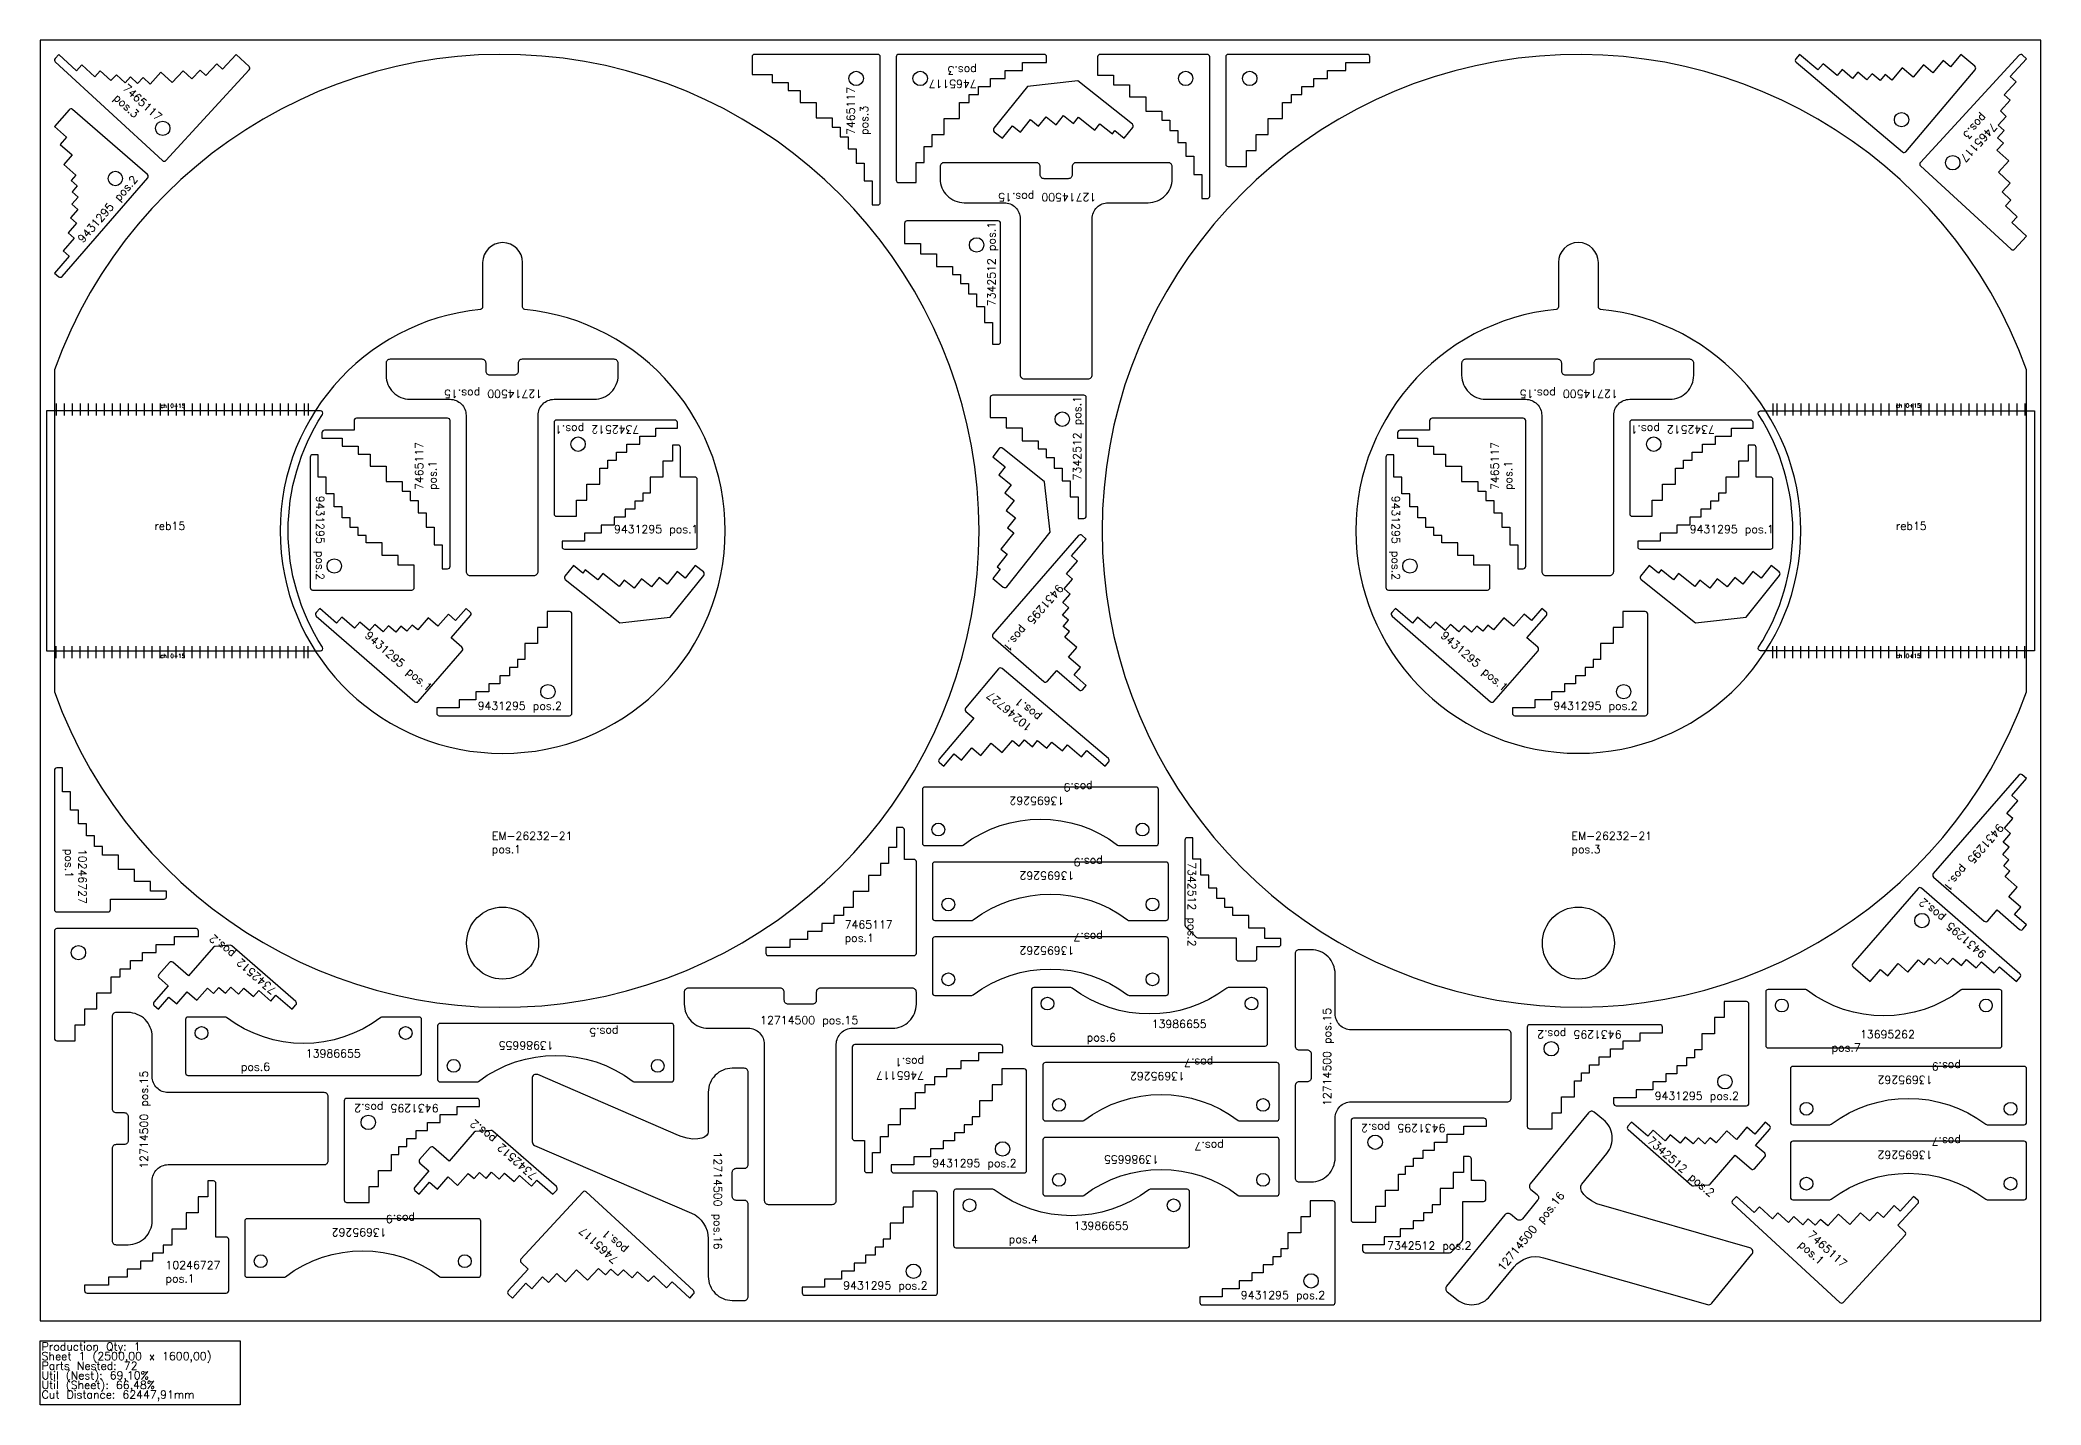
# Model space of a CAD drawing. Header units: millimetres. Extents: x 0 to 2500, y -105 to 1600.
import ezdxf

# ---------------------------------------------------------------- set-up
doc = ezdxf.new("R2010")
doc.units = ezdxf.units.MM
for name, color, linetype in [('10246727', 7, 'Continuous'), ('12502848', 7, 'Continuous'), ('12714500', 7, 'Continuous'), ('13695262', 7, 'Continuous'), ('13986655', 7, 'Continuous'), ('7465117', 7, 'Continuous'), ('Chanfro', 1, 'Continuous'), ('Des.7342512', 7, 'Continuous'), ('EM-26232 21', 7, 'Continuous'), ('Rebaixo', 6, 'Continuous'), ('sheet', 24, 'Continuous'), ('Stats', 7, 'Continuous'), ('Texto', 7, 'Continuous')]:
    doc.layers.add(name, color=color, linetype=linetype)
doc.styles.get("Standard").update_dxf_attribs({"font": 'txt.shx'})

msp = doc.modelspace()

# ---------------------------------------------------------------- linework, layer by layer
at = {"color": 1}
for points in [[(36.4, 1330.1), (18, 1308.9), (23.3, 1304.4, 0.414214), (27.5, 1304.7), (134.5, 1427.7, 0.414214), (134.2, 1431.9), (40.6, 1513.3, 0.414214), (36.4, 1513), (18, 1491.8), (33.1, 1478.7), (25.2, 1469.6), (40.3, 1456.5), (29.8, 1444.5), (44.9, 1431.3), (39, 1424.5), (46.5, 1418), (40, 1410.4), (47.5, 1403.9), (39.7, 1394.8), (47.2, 1388.2), (38, 1377.7), (45.6, 1371.1), (35.1, 1359), (42.6, 1352.5), (28.8, 1336.6)], [(347.6, 1054), (347.6, 1082), (340.6, 1082, 0.414214), (337.6, 1079), (337.6, 916, 0.414214), (340.6, 913), (464.6, 913, 0.414214), (467.6, 916), (467.6, 944), (447.6, 944), (447.6, 956), (427.6, 956), (427.6, 972), (407.6, 972), (407.6, 981), (397.6, 981), (397.6, 991), (387.6, 991), (387.6, 1003), (377.6, 1003), (377.6, 1017), (367.6, 1017), (367.6, 1033), (357.6, 1033), (357.6, 1054)], [(680.2, 974), (652.2, 974), (652.2, 967, 0.414214), (655.2, 964), (818.2, 964, 0.414214), (821.2, 967), (821.2, 1051, 0.414214), (818.2, 1054), (800.2, 1054), (800.2, 1091, 0.414214), (797.2, 1094), (790.2, 1094), (790.2, 1074), (778.2, 1074), (778.2, 1054), (762.2, 1054), (762.2, 1034), (753.2, 1034), (753.2, 1024), (743.2, 1024), (743.2, 1014), (731.2, 1014), (731.2, 1004), (717.2, 1004), (717.2, 994), (701.2, 994), (701.2, 984), (680.2, 984)], [(1691.6, 1054), (1691.6, 1082), (1684.6, 1082, 0.414214), (1681.6, 1079), (1681.6, 916, 0.414214), (1684.6, 913), (1808.6, 913, 0.414214), (1811.6, 916), (1811.6, 944), (1791.6, 944), (1791.6, 956), (1771.6, 956), (1771.6, 972), (1751.6, 972), (1751.6, 981), (1741.6, 981), (1741.6, 991), (1731.6, 991), (1731.6, 1003), (1721.6, 1003), (1721.6, 1017), (1711.6, 1017), (1711.6, 1033), (1701.6, 1033), (1701.6, 1054)], [(2024.1, 974), (1996.1, 974), (1996.1, 967, 0.414214), (1999.1, 964), (2162.1, 964, 0.414214), (2165.1, 967), (2165.1, 1051, 0.414214), (2162.1, 1054), (2144.1, 1054), (2144.1, 1091, 0.414214), (2141.1, 1094), (2134.1, 1094), (2134.1, 1074), (2122.1, 1074), (2122.1, 1054), (2106.1, 1054), (2106.1, 1034), (2097.1, 1034), (2097.1, 1024), (2087.1, 1024), (2087.1, 1014), (2075.1, 1014), (2075.1, 1004), (2061.1, 1004), (2061.1, 994), (2045.1, 994), (2045.1, 984), (2024.1, 984)], [(1288.7, 955.5), (1307.1, 976.7), (1301.8, 981.3, 0.414214), (1297.6, 981), (1190.6, 858, 0.414214), (1190.9, 853.7), (1254.3, 798.6, 0.414214), (1258.5, 798.9), (1270.3, 812.5), (1298.2, 788.2, 0.414214), (1302.5, 788.5), (1307.1, 793.8), (1292, 806.9), (1299.9, 816), (1284.8, 829.1), (1295.3, 841.2), (1280.2, 854.3), (1286.1, 861.1), (1278.5, 867.6), (1285.1, 875.2), (1277.5, 881.7), (1285.4, 890.8), (1277.9, 897.4), (1287.1, 907.9), (1279.5, 914.5), (1290, 926.6), (1282.5, 933.1), (1296.2, 949)], [(370.6, 871.6), (349.5, 890), (344.9, 884.7, 0.414214), (345.2, 880.5), (468.2, 773.5, 0.414214), (472.4, 773.8), (527.5, 837.2, 0.414214), (527.2, 841.4), (513.7, 853.3), (537.9, 881.2, 0.414214), (537.6, 885.4), (532.4, 890), (519.2, 874.9), (510.2, 882.8), (497.1, 867.7), (485, 878.2), (471.9, 863.1), (465.1, 869), (458.5, 861.5), (451, 868), (444.4, 860.5), (435.3, 868.3), (428.8, 860.8), (418.2, 870), (411.6, 862.4), (399.6, 872.9), (393, 865.4), (377.2, 879.2)], [(523.6, 766), (495.6, 766), (495.6, 759, 0.414214), (498.6, 756), (661.6, 756, 0.414214), (664.6, 759), (664.6, 883, 0.414214), (661.6, 886), (633.6, 886), (633.6, 866), (621.6, 866), (621.6, 846), (605.6, 846), (605.6, 826), (596.6, 826), (596.6, 816), (586.6, 816), (586.6, 806), (574.6, 806), (574.6, 796), (560.6, 796), (560.6, 786), (544.6, 786), (544.6, 776), (523.6, 776)], [(1714.6, 871.6), (1693.5, 890), (1688.9, 884.7, 0.414214), (1689.2, 880.5), (1812.2, 773.5, 0.414214), (1816.4, 773.8), (1871.6, 837.2, 0.414214), (1871.3, 841.4), (1857.7, 853.3), (1882, 881.2, 0.414214), (1881.7, 885.4), (1876.4, 890), (1863.3, 874.9), (1854.2, 882.8), (1841.1, 867.7), (1829, 878.2), (1815.9, 863.1), (1809.1, 869), (1802.5, 861.5), (1795, 868), (1788.4, 860.5), (1779.4, 868.3), (1772.8, 860.8), (1762.2, 870), (1755.7, 862.4), (1743.6, 872.9), (1737, 865.4), (1721.2, 879.2)], [(1867.6, 766), (1839.6, 766), (1839.6, 759, 0.414214), (1842.6, 756), (2005.6, 756, 0.414214), (2008.6, 759), (2008.6, 883, 0.414214), (2005.6, 886), (1977.6, 886), (1977.6, 866), (1965.6, 866), (1965.6, 846), (1949.6, 846), (1949.6, 826), (1940.6, 826), (1940.6, 816), (1930.6, 816), (1930.6, 806), (1918.6, 806), (1918.6, 796), (1904.6, 796), (1904.6, 786), (1888.6, 786), (1888.6, 776), (1867.6, 776)], [(2463.6, 656.3), (2482, 677.5), (2476.7, 682.1, 0.414214), (2472.5, 681.8), (2365.5, 558.8, 0.414214), (2365.8, 554.5), (2429.2, 499.4, 0.414214), (2433.4, 499.7), (2445.3, 513.3), (2473.2, 489, 0.414214), (2477.4, 489.3), (2482, 494.6), (2466.9, 507.7), (2474.8, 516.8), (2459.7, 529.9), (2470.2, 542), (2455.1, 555.1), (2461, 561.9), (2453.5, 568.4), (2460, 576), (2452.5, 582.5), (2460.3, 591.6), (2452.8, 598.2), (2462, 608.7), (2454.4, 615.3), (2464.9, 627.4), (2457.4, 633.9), (2471.2, 649.8)], [(2448.2, 442.4), (2469.3, 424), (2473.9, 429.3, 0.414214), (2473.6, 433.5), (2350.6, 540.5, 0.414214), (2346.4, 540.2), (2265, 446.6, 0.414214), (2265.3, 442.4), (2286.4, 424), (2299.6, 439.1), (2308.6, 431.2), (2321.7, 446.3), (2333.8, 435.8), (2346.9, 450.9), (2353.7, 445), (2360.3, 452.5), (2367.8, 446), (2374.4, 453.5), (2383.4, 445.6), (2390, 453.2), (2400.6, 444), (2407.1, 451.5), (2419.2, 441), (2425.8, 448.6), (2441.6, 434.8)], [(1994.1, 278.8), (1966.1, 278.8), (1966.1, 271.8, 0.414214), (1969.1, 268.8), (2132.1, 268.8, 0.414214), (2135.1, 271.8), (2135.1, 395.8, 0.414214), (2132.1, 398.8), (2104.1, 398.8), (2104.1, 378.8), (2092.1, 378.8), (2092.1, 358.8), (2076.1, 358.8), (2076.1, 338.8), (2067.1, 338.8), (2067.1, 328.8), (2057.1, 328.8), (2057.1, 318.8), (2045.1, 318.8), (2045.1, 308.8), (2031.1, 308.8), (2031.1, 298.8), (2015.1, 298.8), (2015.1, 288.8), (1994.1, 288.8)], [(1999.1, 360), (2027.1, 360), (2027.1, 367, 0.414214), (2024.1, 370), (1861.1, 370, 0.414214), (1858.1, 367), (1858.1, 243, 0.414214), (1861.1, 240), (1889.1, 240), (1889.1, 260), (1901.1, 260), (1901.1, 280), (1917.1, 280), (1917.1, 300), (1926.1, 300), (1926.1, 310), (1936.1, 310), (1936.1, 320), (1948.1, 320), (1948.1, 330), (1962.1, 330), (1962.1, 340), (1978.1, 340), (1978.1, 350), (1999.1, 350)], [(1091.6, 194.8), (1063.6, 194.8), (1063.6, 187.8, 0.414214), (1066.6, 184.8), (1229.6, 184.8, 0.414214), (1232.6, 187.8), (1232.6, 311.8, 0.414214), (1229.6, 314.8), (1201.6, 314.8), (1201.6, 294.8), (1189.6, 294.8), (1189.6, 274.8), (1173.6, 274.8), (1173.6, 254.8), (1164.6, 254.8), (1164.6, 244.8), (1154.6, 244.8), (1154.6, 234.8), (1142.6, 234.8), (1142.6, 224.8), (1128.6, 224.8), (1128.6, 214.8), (1112.6, 214.8), (1112.6, 204.8), (1091.6, 204.8)], [(521.1, 268), (549.1, 268), (549.1, 275, 0.414214), (546.1, 278), (383.1, 278, 0.414214), (380.1, 275), (380.1, 151, 0.414214), (383.1, 148), (411.1, 148), (411.1, 168), (423.1, 168), (423.1, 188), (439.1, 188), (439.1, 208), (448.1, 208), (448.1, 218), (458.1, 218), (458.1, 228), (470.1, 228), (470.1, 238), (484.1, 238), (484.1, 248), (500.1, 248), (500.1, 258), (521.1, 258)], [(1779.1, 243.2), (1807.1, 243.2), (1807.1, 250.2, 0.414214), (1804.1, 253.2), (1641.1, 253.2, 0.414214), (1638.1, 250.2), (1638.1, 126.2, 0.414214), (1641.1, 123.2), (1669.1, 123.2), (1669.1, 143.2), (1681.1, 143.2), (1681.1, 163.2), (1697.1, 163.2), (1697.1, 183.2), (1706.1, 183.2), (1706.1, 193.2), (1716.1, 193.2), (1716.1, 203.2), (1728.1, 203.2), (1728.1, 213.2), (1742.1, 213.2), (1742.1, 223.2), (1758.1, 223.2), (1758.1, 233.2), (1779.1, 233.2)], [(980.3, 42), (952.3, 42), (952.3, 35, 0.414214), (955.3, 32), (1118.3, 32, 0.414214), (1121.3, 35), (1121.3, 159, 0.414214), (1118.3, 162), (1090.3, 162), (1090.3, 142), (1078.3, 142), (1078.3, 122), (1062.3, 122), (1062.3, 102), (1053.3, 102), (1053.3, 92), (1043.3, 92), (1043.3, 82), (1031.3, 82), (1031.3, 72), (1017.3, 72), (1017.3, 62), (1001.3, 62), (1001.3, 52), (980.3, 52)], [(1477.1, 30), (1449.1, 30), (1449.1, 23, 0.414214), (1452.1, 20), (1615.1, 20, 0.414214), (1618.1, 23), (1618.1, 147, 0.414214), (1615.1, 150), (1587.1, 150), (1587.1, 130), (1575.1, 130), (1575.1, 110), (1559.1, 110), (1559.1, 90), (1550.1, 90), (1550.1, 80), (1540.1, 80), (1540.1, 70), (1528.1, 70), (1528.1, 60), (1514.1, 60), (1514.1, 50), (1498.1, 50), (1498.1, 40), (1477.1, 40)]]:
    msp.add_lwpolyline(points, format="xyb", close=True, dxfattribs=at)
for centre in [(94.1, 1427), (367.6, 943), (1711.6, 943), (634.6, 786), (1978.6, 786), (2351.3, 500.1), (1888.1, 340), (2105.1, 298.8), (410.1, 248), (1668.1, 223.2), (1202.6, 214.8), (1091.3, 62), (1588.1, 50)]:
    msp.add_circle(centre, 9, dxfattribs=at)
at = {"layer": '10246727', "color": 1}
for points in [[(1451.4, 1432), (1451.4, 1402), (1458.4, 1402, 0.414214), (1461.4, 1405), (1461.4, 1579, 0.414214), (1458.4, 1582), (1324.4, 1582, 0.414214), (1321.4, 1579), (1321.4, 1556), (1341.4, 1556), (1341.4, 1544), (1361.4, 1544), (1361.4, 1529), (1381.4, 1529), (1381.4, 1511), (1401.4, 1511), (1401.4, 1500), (1411.4, 1500), (1411.4, 1487), (1421.4, 1487), (1421.4, 1472), (1431.4, 1472), (1431.4, 1455), (1441.4, 1455), (1441.4, 1432)], [(1631.4, 1572), (1661.4, 1572), (1661.4, 1579, 0.414214), (1658.4, 1582), (1484.4, 1582, 0.414214), (1481.4, 1579), (1481.4, 1445, 0.414214), (1484.4, 1442), (1507.4, 1442), (1507.4, 1462), (1519.4, 1462), (1519.4, 1482), (1534.4, 1482), (1534.4, 1502), (1552.4, 1502), (1552.4, 1522), (1563.4, 1522), (1563.4, 1532), (1576.4, 1532), (1576.4, 1542), (1591.4, 1542), (1591.4, 1552), (1608.4, 1552), (1608.4, 1562), (1631.4, 1562)], [(2221.2, 1562.6), (2198.3, 1582), (2193.8, 1576.7, 0.414214), (2194.1, 1572.4), (2327.1, 1460.2, 0.414214), (2331.3, 1460.5), (2417.8, 1562.9, 0.414214), (2417.4, 1567.2), (2399.8, 1582), (2386.9, 1566.7), (2377.8, 1574.5), (2364.9, 1559.2), (2353.4, 1568.9), (2340.5, 1553.6), (2326.7, 1565.2), (2313.8, 1549.9), (2305.4, 1557), (2299, 1549.4), (2289, 1557.7), (2282.6, 1550.1), (2271.1, 1559.8), (2264.7, 1552.1), (2251.7, 1563.1), (2245.2, 1555.5), (2227.7, 1570.3)], [(1307.8, 712.4), (1330.7, 693.1), (1335.2, 698.4, 0.414214), (1334.8, 702.6), (1201.9, 814.9, 0.414214), (1197.6, 814.5), (1156.4, 765.6, 0.414214), (1156.7, 761.4), (1166.7, 753), (1123.4, 701.8, 0.414214), (1123.8, 697.6), (1129.1, 693.1), (1142, 708.3), (1151.2, 700.6), (1164.1, 715.9), (1175.6, 706.2), (1188.5, 721.5), (1202.2, 709.9), (1215.1, 725.2), (1223.5, 718.1), (1230, 725.7), (1239.9, 717.3), (1246.4, 725), (1257.8, 715.3), (1264.3, 722.9), (1277.3, 712), (1283.7, 719.6), (1301.3, 704.8)], [(28, 660.8), (28, 690.8), (21, 690.8, 0.414214), (18, 687.8), (18, 513.8, 0.414214), (21, 510.8), (85, 510.8, 0.414214), (88, 513.8), (88, 526.8), (155, 526.8, 0.414214), (158, 529.8), (158, 536.8), (138, 536.8), (138, 548.8), (118, 548.8), (118, 563.8), (98, 563.8), (98, 581.8), (78, 581.8), (78, 592.8), (68, 592.8), (68, 605.8), (58, 605.8), (58, 620.8), (48, 620.8), (48, 637.8), (38, 637.8), (38, 660.8)], [(168, 480), (198, 480), (198, 487, 0.414214), (195, 490), (21, 490, 0.414214), (18, 487), (18, 353, 0.414214), (21, 350), (44, 350), (44, 370), (56, 370), (56, 390), (71, 390), (71, 410), (89, 410), (89, 430), (100, 430), (100, 440), (113, 440), (113, 450), (128, 450), (128, 460), (145, 460), (145, 470), (168, 470)], [(85.7, 44.8), (55.7, 44.8), (55.7, 37.8, 0.414214), (58.7, 34.8), (232.7, 34.8, 0.414214), (235.7, 37.8), (235.7, 101.8, 0.414214), (232.7, 104.8), (219.7, 104.8), (219.7, 171.8, 0.414214), (216.7, 174.8), (209.7, 174.8), (209.7, 154.8), (197.7, 154.8), (197.7, 134.8), (182.7, 134.8), (182.7, 114.8), (164.7, 114.8), (164.7, 94.8), (153.7, 94.8), (153.7, 84.8), (140.7, 84.8), (140.7, 74.8), (125.7, 74.8), (125.7, 64.8), (108.7, 64.8), (108.7, 54.8), (85.7, 54.8)]]:
    msp.add_lwpolyline(points, format="xyb", close=True, dxfattribs=at)
for centre in [(1431.4, 1552), (1511.4, 1552), (2325.8, 1500.5), (48, 460)]:
    msp.add_circle(centre, 9, dxfattribs=at)
at = {"layer": '12502848', "color": 1}
for points in [[(1364.8, 1494.9), (1296.8, 1549.2), (1233.6, 1542.1), (1191.8, 1489.7, 0.414214), (1192.2, 1485.5), (1202.4, 1477.4), (1214.9, 1493), (1225, 1484.9), (1237.5, 1500.6), (1247.7, 1492.5), (1257, 1504.2), (1269.5, 1494.2), (1278.9, 1505.9), (1291.4, 1495.9), (1297.6, 1503.8), (1318, 1487.5), (1324.2, 1495.3), (1339.8, 1482.9), (1342.9, 1486.8), (1354.7, 1477.4), (1365.3, 1490.7, 0.414214)], [(1207.8, 917.1), (1262, 985.1), (1254.9, 1048.3), (1202.6, 1090.1, 0.414214), (1198.4, 1089.7), (1190.3, 1079.5), (1205.9, 1067), (1197.8, 1056.9), (1213.4, 1044.4), (1205.3, 1034.2), (1217, 1024.9), (1207, 1012.4), (1218.8, 1003), (1208.8, 990.5), (1216.6, 984.3), (1200.4, 963.9), (1208.2, 957.7), (1195.7, 942.1), (1199.6, 939), (1190.3, 927.2), (1203.5, 916.6, 0.414214)], [(656.3, 926.1), (724.3, 871.8), (787.5, 878.9), (829.3, 931.3, 0.414214), (828.9, 935.5), (818.7, 943.6), (806.2, 928), (796.1, 936.1), (783.6, 920.5), (773.4, 928.6), (764.1, 916.8), (751.6, 926.8), (742.2, 915.1), (729.7, 925.1), (723.5, 917.3), (703.2, 933.5), (696.9, 925.7), (681.3, 938.1), (678.2, 934.2), (666.4, 943.6), (655.8, 930.3, 0.414214)], [(2000.3, 926.1), (2068.3, 871.8), (2131.5, 878.9), (2173.3, 931.3, 0.414214), (2172.9, 935.5), (2162.7, 943.6), (2150.2, 928), (2140.1, 936.1), (2127.6, 920.5), (2117.4, 928.6), (2108.1, 916.8), (2095.6, 926.8), (2086.2, 915.1), (2073.7, 925.1), (2067.5, 917.3), (2047.1, 933.5), (2040.9, 925.7), (2025.3, 938.1), (2022.2, 934.2), (2010.4, 943.6), (1999.8, 930.3, 0.414214)]]:
    msp.add_lwpolyline(points, format="xyb", close=True, dxfattribs=at)
at = {"layer": '12714500', "color": 1}
for points in [[(1414.6, 1441.8, 0.414214), (1409.6, 1446.8), (1294.6, 1446.8, 0.414214), (1289.6, 1441.8), (1289.6, 1431.8, -0.414214), (1284.6, 1426.8), (1254.6, 1426.8, -0.414214), (1249.6, 1431.8), (1249.6, 1441.8, 0.414214), (1244.6, 1446.8), (1129.6, 1446.8, 0.414214), (1124.6, 1441.8), (1124.6, 1426.8, 0.414214), (1154.6, 1396.8), (1204.6, 1396.8, -0.414214), (1224.6, 1376.8), (1224.6, 1181.8, 0.414214), (1229.6, 1176.8), (1309.6, 1176.8, 0.414214), (1314.6, 1181.8), (1314.6, 1376.8, -0.414214), (1334.6, 1396.8), (1384.6, 1396.8, 0.414214), (1414.6, 1426.8)], [(722.3, 1196.2, 0.414214), (717.3, 1201.2), (602.3, 1201.2, 0.414214), (597.3, 1196.2), (597.3, 1186.2, -0.414214), (592.3, 1181.2), (562.3, 1181.2, -0.414214), (557.3, 1186.2), (557.3, 1196.2, 0.414214), (552.3, 1201.2), (437.3, 1201.2, 0.414214), (432.3, 1196.2), (432.3, 1181.2, 0.414214), (462.3, 1151.2), (512.3, 1151.2, -0.414214), (532.3, 1131.2), (532.3, 936.2, 0.414214), (537.3, 931.2), (617.3, 931.2, 0.414214), (622.3, 936.2), (622.3, 1131.2, -0.414214), (642.3, 1151.2), (692.3, 1151.2, 0.414214), (722.3, 1181.2)], [(2066.2, 1196.2, 0.414214), (2061.2, 1201.2), (1946.2, 1201.2, 0.414214), (1941.2, 1196.2), (1941.2, 1186.2, -0.414214), (1936.2, 1181.2), (1906.2, 1181.2, -0.414214), (1901.2, 1186.2), (1901.2, 1196.2, 0.414214), (1896.2, 1201.2), (1781.2, 1201.2, 0.414214), (1776.2, 1196.2), (1776.2, 1181.2, 0.414214), (1806.2, 1151.2), (1856.2, 1151.2, -0.414214), (1876.2, 1131.2), (1876.2, 936.2, 0.414214), (1881.2, 931.2), (1961.2, 931.2, 0.414214), (1966.2, 936.2), (1966.2, 1131.2, -0.414214), (1986.2, 1151.2), (2036.2, 1151.2, 0.414214), (2066.2, 1181.2)], [(1573.1, 173.6), (1588.1, 173.6, 0.414214), (1618.1, 203.6), (1618.1, 253.6, -0.414214), (1638.1, 273.6), (1833.1, 273.6, 0.414214), (1838.1, 278.6), (1838.1, 358.6, 0.414214), (1833.1, 363.6), (1638.1, 363.6, -0.414214), (1618.1, 383.6), (1618.1, 433.6, 0.414214), (1588.1, 463.6), (1573.1, 463.6, 0.414214), (1568.1, 458.6), (1568.1, 343.6, 0.414214), (1573.1, 338.6), (1583.1, 338.6, -0.414214), (1588.1, 333.6), (1588.1, 303.6, -0.414214), (1583.1, 298.6), (1573.1, 298.6, 0.414214), (1568.1, 293.6), (1568.1, 178.6, 0.414214)], [(804.9, 410.6), (804.9, 395.6, 0.414214), (834.9, 365.6), (884.9, 365.6, -0.414214), (904.9, 345.6), (904.9, 150.6, 0.414214), (909.9, 145.6), (989.9, 145.6, 0.414214), (994.9, 150.6), (994.9, 345.6, -0.414214), (1014.9, 365.6), (1064.9, 365.6, 0.414214), (1094.9, 395.6), (1094.9, 410.6, 0.414214), (1089.9, 415.6), (974.9, 415.6, 0.414214), (969.9, 410.6), (969.9, 400.6, -0.414214), (964.9, 395.6), (934.9, 395.6, -0.414214), (929.9, 400.6), (929.9, 410.6, 0.414214), (924.9, 415.6), (809.9, 415.6, 0.414214)], [(95.1, 95.2), (110.1, 95.2, 0.414214), (140.1, 125.2), (140.1, 175.2, -0.414214), (160.1, 195.2), (355.1, 195.2, 0.414214), (360.1, 200.2), (360.1, 280.2, 0.414214), (355.1, 285.2), (160.1, 285.2, -0.414214), (140.1, 305.2), (140.1, 355.2, 0.414214), (110.1, 385.2), (95.1, 385.2, 0.414214), (90.1, 380.2), (90.1, 265.2, 0.414214), (95.1, 260.2), (105.1, 260.2, -0.414214), (110.1, 255.2), (110.1, 225.2, -0.414214), (105.1, 220.2), (95.1, 220.2, 0.414214), (90.1, 215.2), (90.1, 100.2, 0.414214)], [(834.9, 236.2), (834.4, 233.6), (832.9, 231.4), (830.4, 229.6), (826.7, 228.1), (821.7, 227.3), (815.5, 227.2), (808.4, 228.2), (801.2, 230.3), (797.9, 231.6), (621.9, 307.6, 0.53932), (614.9, 303), (614.9, 223.9, 0.299275), (617.9, 219.3), (813.8, 134.7, -0.299275), (834.9, 102.6), (834.9, 55.6, 0.414214), (864.9, 25.6), (879.9, 25.6, 0.414214), (884.9, 30.6), (884.9, 145.6, 0.414214), (879.9, 150.6), (869.9, 150.6, -0.414214), (864.9, 155.6), (864.9, 185.6, -0.414214), (869.9, 190.6), (879.9, 190.6, 0.414214), (884.9, 195.6), (884.9, 310.6, 0.414214), (879.9, 315.6), (864.9, 315.6, 0.414214), (834.9, 285.6)], [(1926.3, 170.9), (1957.6, 209.1, 0.414214), (1953.4, 251.3), (1941.8, 260.8, 0.414214), (1934.8, 260.1), (1861.9, 171.2, 0.414214), (1862.6, 164.1), (1870.4, 157.8, -0.414214), (1871.1, 150.8), (1852.1, 127.5, -0.414214), (1845, 126.8), (1837.3, 133.2, 0.414214), (1830.3, 132.5), (1757.4, 43.5, 0.414214), (1758.1, 36.5), (1769.7, 27, 0.414214), (1811.9, 31.2), (1841.7, 67.5, -0.299275), (1878.4, 79), (2083.5, 20.4, 0.299275), (2088.8, 22), (2138.9, 83.2, 0.53932), (2136.4, 91.2), (1945.1, 146.4), (1938.5, 149.8), (1932.9, 153.8), (1928.7, 158), (1926.1, 161.9), (1925, 165.3), (1925, 168.2), (1926, 170.5)]]:
    msp.add_lwpolyline(points, format="xyb", close=True, dxfattribs=at)
at = {"layer": '13695262', "color": 1}
for points in [[(1348.2, 593.8), (1394.4, 593.8, 0.414214), (1397.4, 596.8), (1397.4, 663.8, 0.414214), (1394.4, 666.8), (1105.4, 666.8, 0.414214), (1102.4, 663.8), (1102.4, 596.8, 0.414214), (1105.4, 593.8), (1151.5, 593.8, 0.163324), (1153.4, 594.4, -0.335601), (1346.4, 594.4, 0.163324)], [(1360.7, 500.2), (1406.9, 500.2, 0.414214), (1409.9, 503.2), (1409.9, 570.2, 0.414214), (1406.9, 573.2), (1117.9, 573.2, 0.414214), (1114.9, 570.2), (1114.9, 503.2, 0.414214), (1117.9, 500.2), (1164.1, 500.2, 0.163324), (1165.9, 500.8, -0.335601), (1358.9, 500.8, 0.163324)], [(1360.7, 406.6), (1406.9, 406.6, 0.414214), (1409.9, 409.6), (1409.9, 476.6, 0.414214), (1406.9, 479.6), (1117.9, 479.6, 0.414214), (1114.9, 476.6), (1114.9, 409.6, 0.414214), (1117.9, 406.6), (1164.1, 406.6, 0.163324), (1165.9, 407.2, -0.335601), (1358.9, 407.2, 0.163324)], [(2205.4, 414), (2159.2, 414, 0.414214), (2156.2, 411), (2156.2, 344, 0.414214), (2159.2, 341), (2448.2, 341, 0.414214), (2451.2, 344), (2451.2, 411, 0.414214), (2448.2, 414), (2402.1, 414, 0.163324), (2400.2, 413.4, -0.335601), (2207.2, 413.4, 0.163324)], [(1498.9, 249.8), (1545.1, 249.8, 0.414214), (1548.1, 252.8), (1548.1, 319.8, 0.414214), (1545.1, 322.8), (1256.1, 322.8, 0.414214), (1253.1, 319.8), (1253.1, 252.8, 0.414214), (1256.1, 249.8), (1302.3, 249.8, 0.163324), (1304.1, 250.4, -0.335601), (1497.1, 250.4, 0.163324)], [(2432.8, 245), (2479, 245, 0.414214), (2482, 248), (2482, 315, 0.414214), (2479, 318), (2190, 318, 0.414214), (2187, 315), (2187, 248, 0.414214), (2190, 245), (2236.2, 245, 0.163324), (2238, 245.6, -0.335601), (2431, 245.6, 0.163324)], [(2432.8, 151.4), (2479, 151.4, 0.414214), (2482, 154.4), (2482, 221.4, 0.414214), (2479, 224.4), (2190, 224.4, 0.414214), (2187, 221.4), (2187, 154.4, 0.414214), (2190, 151.4), (2236.2, 151.4, 0.163324), (2238, 152, -0.335601), (2431, 152, 0.163324)], [(501.5, 54.6), (547.7, 54.6, 0.414214), (550.7, 57.6), (550.7, 124.6, 0.414214), (547.7, 127.6), (258.7, 127.6, 0.414214), (255.7, 124.6), (255.7, 57.6, 0.414214), (258.7, 54.6), (304.8, 54.6, 0.163324), (306.6, 55.2, -0.335601), (499.7, 55.2, 0.163324)]]:
    msp.add_lwpolyline(points, format="xyb", close=True, dxfattribs=at)
for centre in [(1122.4, 613.8), (1377.4, 613.8), (1134.9, 520.2), (1389.9, 520.2), (1134.9, 426.6), (1389.9, 426.6), (2176.2, 394), (2431.2, 394), (1273.1, 269.8), (1528.1, 269.8), (2207, 265), (2462, 265), (2207, 171.4), (2462, 171.4), (275.7, 74.6), (530.7, 74.6)]:
    msp.add_circle(centre, 8, dxfattribs=at)
at = {"layer": '13986655', "color": 1}
for points in [[(1287.8, 416.4), (1241.7, 416.4, 0.414214), (1238.7, 413.4), (1238.7, 346.4, 0.414214), (1241.7, 343.4), (1530.7, 343.4, 0.414214), (1533.7, 346.4), (1533.7, 413.4, 0.414214), (1530.7, 416.4), (1484.5, 416.4, 0.163324), (1482.7, 415.8, -0.335601), (1289.6, 415.8, 0.163324)], [(231, 379.6), (184.8, 379.6, 0.414214), (181.8, 376.6), (181.8, 309.6, 0.414214), (184.8, 306.6), (473.8, 306.6, 0.414214), (476.8, 309.6), (476.8, 376.6, 0.414214), (473.8, 379.6), (427.7, 379.6, 0.163324), (425.9, 379, -0.335601), (232.8, 379, 0.163324)], [(742.7, 298.6), (788.8, 298.6, 0.414214), (791.8, 301.6), (791.8, 368.6, 0.414214), (788.8, 371.6), (499.8, 371.6, 0.414214), (496.8, 368.6), (496.8, 301.6, 0.414214), (499.8, 298.6), (546, 298.6, 0.163324), (547.8, 299.2, -0.335601), (740.9, 299.2, 0.163324)], [(1498.9, 156.2), (1545.1, 156.2, 0.414214), (1548.1, 159.2), (1548.1, 226.2, 0.414214), (1545.1, 229.2), (1256.1, 229.2, 0.414214), (1253.1, 226.2), (1253.1, 159.2, 0.414214), (1256.1, 156.2), (1302.3, 156.2, 0.163324), (1304.1, 156.8, -0.335601), (1497.1, 156.8, 0.163324)], [(1190.5, 164.4), (1144.3, 164.4, 0.414214), (1141.3, 161.4), (1141.3, 94.4, 0.414214), (1144.3, 91.4), (1433.3, 91.4, 0.414214), (1436.3, 94.4), (1436.3, 161.4, 0.414214), (1433.3, 164.4), (1387.1, 164.4, 0.163324), (1385.3, 163.8, -0.335601), (1192.3, 163.8, 0.163324)]]:
    msp.add_lwpolyline(points, format="xyb", close=True, dxfattribs=at)
for centre in [(1258.7, 396.4), (1513.7, 396.4), (201.8, 359.6), (456.8, 359.6), (516.8, 318.6), (771.8, 318.6), (1273.1, 176.2), (1528.1, 176.2), (1161.3, 144.4), (1416.3, 144.4)]:
    msp.add_circle(centre, 8, dxfattribs=at)
at = {"layer": '7465117', "color": 1}
for points in [[(45.6, 1561.7), (23.5, 1582), (18.8, 1576.8, 0.414214), (19, 1572.6), (152.9, 1449.4, 0.414214), (157.1, 1449.5), (261.4, 1562.9, 0.414214), (261.2, 1567.1), (245.1, 1582), (228.1, 1563.6), (220.8, 1570.4), (207.2, 1555.7), (199.9, 1562.4), (189.7, 1551.4), (178.7, 1561.5), (165.1, 1546.8), (151.1, 1559.7), (137.6, 1545), (128.8, 1553.1), (122, 1545.7), (113.2, 1553.9), (106.4, 1546.5), (95.4, 1556.7), (88.6, 1549.3), (75.3, 1561.5), (68.6, 1554.1), (52.4, 1569)], [(1039.7, 1424), (1039.7, 1394), (1046.7, 1394, 0.414214), (1049.7, 1397), (1049.7, 1579, 0.414214), (1046.7, 1582), (892.7, 1582, 0.414214), (889.7, 1579), (889.7, 1557), (914.7, 1557), (914.7, 1547), (934.7, 1547), (934.7, 1537), (949.7, 1537), (949.7, 1522), (969.7, 1522), (969.7, 1503), (989.7, 1503), (989.7, 1491), (999.7, 1491), (999.7, 1479), (1009.7, 1479), (1009.7, 1464), (1019.7, 1464), (1019.7, 1446), (1029.7, 1446), (1029.7, 1424)], [(1227.7, 1572), (1257.7, 1572), (1257.7, 1579, 0.414214), (1254.7, 1582), (1072.7, 1582, 0.414214), (1069.7, 1579), (1069.7, 1425, 0.414214), (1072.7, 1422), (1094.7, 1422), (1094.7, 1447), (1104.7, 1447), (1104.7, 1467), (1114.7, 1467), (1114.7, 1482), (1129.7, 1482), (1129.7, 1502), (1148.7, 1502), (1148.7, 1522), (1160.7, 1522), (1160.7, 1532), (1172.7, 1532), (1172.7, 1542), (1187.7, 1542), (1187.7, 1552), (1205.7, 1552), (1205.7, 1562), (1227.7, 1562)], [(2461.7, 1554.4), (2482, 1576.5), (2476.8, 1581.2, 0.414214), (2472.6, 1581), (2349.4, 1447.1, 0.414214), (2349.5, 1442.9), (2462.9, 1338.6, 0.414214), (2467.1, 1338.8), (2482, 1354.9), (2463.6, 1371.9), (2470.4, 1379.2), (2455.7, 1392.8), (2462.4, 1400.1), (2451.4, 1410.3), (2461.5, 1421.3), (2446.8, 1434.9), (2459.7, 1448.9), (2445, 1462.4), (2453.1, 1471.2), (2445.7, 1478), (2453.9, 1486.8), (2446.5, 1493.6), (2456.7, 1504.6), (2449.3, 1511.4), (2461.5, 1524.7), (2454.1, 1531.4), (2469, 1547.6)], [(492.3, 969.6), (502.3, 969.6), (502.3, 939.6), (509.3, 939.6, 0.414214), (512.3, 942.6), (512.3, 1124.6, 0.414214), (509.3, 1127.6), (395.3, 1127.6, 0.414214), (392.3, 1124.6), (392.3, 1112.6), (355.3, 1112.6, 0.414214), (352.3, 1109.6), (352.3, 1102.6), (377.3, 1102.6), (377.3, 1092.6), (397.3, 1092.6), (397.3, 1082.6), (412.3, 1082.6), (412.3, 1067.6), (432.3, 1067.6), (432.3, 1048.6), (452.3, 1048.6), (452.3, 1036.6), (462.3, 1036.6), (462.3, 1024.6), (472.3, 1024.6), (472.3, 1009.6), (482.3, 1009.6), (482.3, 991.6), (492.3, 991.6)], [(1836.2, 969.6), (1846.2, 969.6), (1846.2, 939.6), (1853.2, 939.6, 0.414214), (1856.2, 942.6), (1856.2, 1124.6, 0.414214), (1853.2, 1127.6), (1739.2, 1127.6, 0.414214), (1736.2, 1124.6), (1736.2, 1112.6), (1699.2, 1112.6, 0.414214), (1696.2, 1109.6), (1696.2, 1102.6), (1721.2, 1102.6), (1721.2, 1092.6), (1741.2, 1092.6), (1741.2, 1082.6), (1756.2, 1082.6), (1756.2, 1067.6), (1776.2, 1067.6), (1776.2, 1048.6), (1796.2, 1048.6), (1796.2, 1036.6), (1806.2, 1036.6), (1806.2, 1024.6), (1816.2, 1024.6), (1816.2, 1009.6), (1826.2, 1009.6), (1826.2, 991.6), (1836.2, 991.6)], [(936.9, 476.4), (936.9, 466.4), (906.9, 466.4), (906.9, 459.4, 0.414214), (909.9, 456.4), (1091.9, 456.4, 0.414214), (1094.9, 459.4), (1094.9, 573.4, 0.414214), (1091.9, 576.4), (1079.9, 576.4), (1079.9, 613.4, 0.414214), (1076.9, 616.4), (1069.9, 616.4), (1069.9, 591.4), (1059.9, 591.4), (1059.9, 571.4), (1049.9, 571.4), (1049.9, 556.4), (1034.9, 556.4), (1034.9, 536.4), (1015.9, 536.4), (1015.9, 516.4), (1003.9, 516.4), (1003.9, 506.4), (991.9, 506.4), (991.9, 496.4), (976.9, 496.4), (976.9, 486.4), (958.9, 486.4), (958.9, 476.4)], [(1172.9, 325.2), (1172.9, 335.2), (1202.9, 335.2), (1202.9, 342.2, 0.414214), (1199.9, 345.2), (1017.9, 345.2, 0.414214), (1014.9, 342.2), (1014.9, 228.2, 0.414214), (1017.9, 225.2), (1029.9, 225.2), (1029.9, 188.2, 0.414214), (1032.9, 185.2), (1039.9, 185.2), (1039.9, 210.2), (1049.9, 210.2), (1049.9, 230.2), (1059.9, 230.2), (1059.9, 245.2), (1074.9, 245.2), (1074.9, 265.2), (1093.9, 265.2), (1093.9, 285.2), (1105.9, 285.2), (1105.9, 295.2), (1117.9, 295.2), (1117.9, 305.2), (1132.9, 305.2), (1132.9, 315.2), (1150.9, 315.2), (1150.9, 325.2)], [(782.9, 41.5), (789.6, 48.9), (811.7, 28.6), (816.5, 33.7, 0.414214), (816.3, 38), (682.4, 161.2, 0.414214), (678.1, 161), (600.9, 77.1, 0.414214), (601.1, 72.9), (609.9, 64.8), (584.9, 37.5, 0.414214), (585.1, 33.3), (590.2, 28.6), (607.1, 47), (614.5, 40.2), (628, 54.9), (635.4, 48.1), (645.6, 59.2), (656.6, 49), (670.1, 63.7), (684.1, 50.9), (697.7, 65.6), (706.5, 57.5), (713.3, 64.8), (722.1, 56.7), (728.9, 64), (739.9, 53.9), (746.7, 61.3), (759.9, 49.1), (766.7, 56.4)], [(2148.3, 142.6), (2141.5, 135.3), (2119.4, 155.6), (2114.7, 150.5, 0.414214), (2114.9, 146.2), (2248.8, 23, 0.414214), (2253, 23.1), (2330.2, 107, 0.414214), (2330, 111.3), (2321.2, 119.4), (2346.3, 146.6, 0.414214), (2346.1, 150.9), (2340.9, 155.6), (2324, 137.2), (2316.6, 144), (2303.1, 129.3), (2295.7, 136), (2285.6, 125), (2274.6, 135.2), (2261, 120.4), (2247, 133.3), (2233.5, 118.6), (2224.7, 126.7), (2217.9, 119.4), (2209.1, 127.5), (2202.3, 120.1), (2191.2, 130.3), (2184.5, 122.9), (2171.2, 135.1), (2164.5, 127.7)]]:
    msp.add_lwpolyline(points, format="xyb", close=True, dxfattribs=at)
for centre in [(1019.7, 1552), (1099.7, 1552), (153.3, 1489.7), (2389.7, 1446.7)]:
    msp.add_circle(centre, 9, dxfattribs=at)
at = {"layer": 'Chanfro', "color": 3}
for p, q in [((20.1, 1145.9), (20.1, 1130.9)), ((30.1, 1145.9), (30.1, 1130.9)), ((40.1, 1145.9), (40.1, 1130.9)), ((50.1, 1145.9), (50.1, 1130.9)), ((60.1, 1145.9), (60.1, 1130.9)), ((70.1, 1145.9), (70.1, 1130.9)), ((80.1, 1145.9), (80.1, 1130.9)), ((90.1, 1145.9), (90.1, 1130.9)), ((100.1, 1145.9), (100.1, 1130.9)), ((110.1, 1145.9), (110.1, 1130.9)), ((120.1, 1145.9), (120.1, 1130.9)), ((130.1, 1145.9), (130.1, 1130.9)), ((140.1, 1145.9), (140.1, 1130.9)), ((150.1, 1145.9), (150.1, 1130.9)), ((160.1, 1145.9), (160.1, 1130.9)), ((170.1, 1145.9), (170.1, 1130.9)), ((180.1, 1145.9), (180.1, 1130.9)), ((190.1, 1145.9), (190.1, 1130.9)), ((200.1, 1145.9), (200.1, 1130.9)), ((210.1, 1145.9), (210.1, 1130.9)), ((220.1, 1145.9), (220.1, 1130.9)), ((230.1, 1145.9), (230.1, 1130.9)), ((240.1, 1145.9), (240.1, 1130.9)), ((250.1, 1145.9), (250.1, 1130.9)), ((260.1, 1145.9), (260.1, 1130.9)), ((270.1, 1145.9), (270.1, 1130.9)), ((280.1, 1145.9), (280.1, 1130.9)), ((290.1, 1145.9), (290.1, 1130.9)), ((300.1, 1145.9), (300.1, 1130.9)), ((310.1, 1145.9), (310.1, 1130.9)), ((320.1, 1145.9), (320.1, 1130.9)), ((330.1, 1145.9), (330.1, 1130.9)), ((335.1, 1145.9), (335.1, 1130.9)), ((2164.9, 1146), (2164.9, 1131)), ((2169.9, 1146), (2169.9, 1131)), ((2179.9, 1146), (2179.9, 1131)), ((2189.9, 1146), (2189.9, 1131)), ((2199.9, 1146), (2199.9, 1131)), ((2209.9, 1146), (2209.9, 1131)), ((2219.9, 1146), (2219.9, 1131)), ((2229.9, 1146), (2229.9, 1131)), ((2239.9, 1146), (2239.9, 1131)), ((2249.9, 1146), (2249.9, 1131)), ((2259.9, 1146), (2259.9, 1131)), ((2269.9, 1146), (2269.9, 1131)), ((2279.9, 1146), (2279.9, 1131)), ((2289.9, 1146), (2289.9, 1131)), ((2299.9, 1146), (2299.9, 1131)), ((2309.9, 1146), (2309.9, 1131)), ((2319.9, 1146), (2319.9, 1131)), ((2329.9, 1146), (2329.9, 1131)), ((2339.9, 1146), (2339.9, 1131)), ((2349.9, 1146), (2349.9, 1131)), ((2359.9, 1146), (2359.9, 1131)), ((2369.9, 1146), (2369.9, 1131)), ((2379.9, 1146), (2379.9, 1131)), ((2389.9, 1146), (2389.9, 1131)), ((2399.9, 1146), (2399.9, 1131)), ((2409.9, 1146), (2409.9, 1131)), ((2419.9, 1146), (2419.9, 1131)), ((2429.9, 1146), (2429.9, 1131)), ((2439.9, 1146), (2439.9, 1131)), ((2449.9, 1146), (2449.9, 1131)), ((2459.9, 1146), (2459.9, 1131)), ((2469.9, 1146), (2469.9, 1131)), ((2479.9, 1146), (2479.9, 1131)), ((20.1, 827.9), (20.1, 842.9)), ((30.1, 827.9), (30.1, 842.9)), ((40.1, 827.9), (40.1, 842.9)), ((50.1, 827.9), (50.1, 842.9)), ((60.1, 827.9), (60.1, 842.9)), ((70.1, 827.9), (70.1, 842.9)), ((80.1, 827.9), (80.1, 842.9)), ((90.1, 827.9), (90.1, 842.9)), ((100.1, 827.9), (100.1, 842.9)), ((110.1, 827.9), (110.1, 842.9)), ((120.1, 827.9), (120.1, 842.9)), ((130.1, 827.9), (130.1, 842.9)), ((140.1, 827.9), (140.1, 842.9)), ((150.1, 827.9), (150.1, 842.9)), ((160.1, 827.9), (160.1, 842.9)), ((170.1, 827.9), (170.1, 842.9)), ((180.1, 827.9), (180.1, 842.9)), ((190.1, 827.9), (190.1, 842.9)), ((200.1, 827.9), (200.1, 842.9)), ((210.1, 827.9), (210.1, 842.9)), ((220.1, 827.9), (220.1, 842.9)), ((230.1, 827.9), (230.1, 842.9)), ((240.1, 827.9), (240.1, 842.9)), ((250.1, 827.9), (250.1, 842.9)), ((260.1, 827.9), (260.1, 842.9)), ((270.1, 827.9), (270.1, 842.9)), ((280.1, 827.9), (280.1, 842.9)), ((290.1, 827.9), (290.1, 842.9)), ((300.1, 827.9), (300.1, 842.9)), ((310.1, 827.9), (310.1, 842.9)), ((320.1, 827.9), (320.1, 842.9)), ((330.1, 827.9), (330.1, 842.9)), ((335.1, 827.9), (335.1, 842.9)), ((2164.9, 828), (2164.9, 843)), ((2169.9, 828), (2169.9, 843)), ((2179.9, 828), (2179.9, 843)), ((2189.9, 828), (2189.9, 843)), ((2199.9, 828), (2199.9, 843)), ((2209.9, 828), (2209.9, 843)), ((2219.9, 828), (2219.9, 843)), ((2229.9, 828), (2229.9, 843)), ((2239.9, 828), (2239.9, 843)), ((2249.9, 828), (2249.9, 843)), ((2259.9, 828), (2259.9, 843)), ((2269.9, 828), (2269.9, 843)), ((2279.9, 828), (2279.9, 843)), ((2289.9, 828), (2289.9, 843)), ((2299.9, 828), (2299.9, 843)), ((2309.9, 828), (2309.9, 843)), ((2319.9, 828), (2319.9, 843)), ((2329.9, 828), (2329.9, 843)), ((2339.9, 828), (2339.9, 843)), ((2349.9, 828), (2349.9, 843)), ((2359.9, 828), (2359.9, 843)), ((2369.9, 828), (2369.9, 843)), ((2379.9, 828), (2379.9, 843)), ((2389.9, 828), (2389.9, 843)), ((2399.9, 828), (2399.9, 843)), ((2409.9, 828), (2409.9, 843)), ((2419.9, 828), (2419.9, 843)), ((2429.9, 828), (2429.9, 843)), ((2439.9, 828), (2439.9, 843)), ((2449.9, 828), (2449.9, 843)), ((2459.9, 828), (2459.9, 843)), ((2469.9, 828), (2469.9, 843)), ((2479.9, 828), (2479.9, 843))]:
    msp.add_line(p, q, dxfattribs=at)
at = {"layer": 'Des.7342512', "color": 1}
for points in [[(1190.2, 1247), (1190.2, 1220), (1197.2, 1220, 0.414214), (1200.2, 1223), (1200.2, 1371, 0.414214), (1197.2, 1374), (1083.2, 1374, 0.414214), (1080.2, 1371), (1080.2, 1346), (1100.2, 1346), (1100.2, 1333), (1120.2, 1333), (1120.2, 1317), (1140.2, 1317), (1140.2, 1307), (1150.2, 1307), (1150.2, 1296), (1160.2, 1296), (1160.2, 1283), (1170.2, 1283), (1170.2, 1267), (1180.2, 1267), (1180.2, 1247)], [(1297.2, 1029.4), (1297.2, 1002.4), (1304.2, 1002.4, 0.414214), (1307.2, 1005.4), (1307.2, 1153.4, 0.414214), (1304.2, 1156.4), (1190.2, 1156.4, 0.414214), (1187.2, 1153.4), (1187.2, 1128.4), (1207.2, 1128.4), (1207.2, 1115.4), (1227.2, 1115.4), (1227.2, 1099.4), (1247.2, 1099.4), (1247.2, 1089.4), (1257.2, 1089.4), (1257.2, 1078.4), (1267.2, 1078.4), (1267.2, 1065.4), (1277.2, 1065.4), (1277.2, 1049.4), (1287.2, 1049.4), (1287.2, 1029.4)], [(769.3, 1115.2), (796.3, 1115.2), (796.3, 1122.2, 0.414214), (793.3, 1125.2), (645.3, 1125.2, 0.414214), (642.3, 1122.2), (642.3, 1008.2, 0.414214), (645.3, 1005.2), (670.3, 1005.2), (670.3, 1025.2), (683.3, 1025.2), (683.3, 1045.2), (699.3, 1045.2), (699.3, 1065.2), (709.3, 1065.2), (709.3, 1075.2), (720.3, 1075.2), (720.3, 1085.2), (733.3, 1085.2), (733.3, 1095.2), (749.3, 1095.2), (749.3, 1105.2), (769.3, 1105.2)], [(2113.2, 1115.2), (2140.2, 1115.2), (2140.2, 1122.2, 0.414214), (2137.2, 1125.2), (1989.2, 1125.2, 0.414214), (1986.2, 1122.2), (1986.2, 1008.2, 0.414214), (1989.2, 1005.2), (2014.2, 1005.2), (2014.2, 1025.2), (2027.2, 1025.2), (2027.2, 1045.2), (2043.2, 1045.2), (2043.2, 1065.2), (2053.2, 1065.2), (2053.2, 1075.2), (2064.2, 1075.2), (2064.2, 1085.2), (2077.2, 1085.2), (2077.2, 1095.2), (2093.2, 1095.2), (2093.2, 1105.2), (2113.2, 1105.2)], [(1450.4, 576.6), (1440.4, 576.6), (1440.4, 603.6), (1433.4, 603.6, 0.414214), (1430.4, 600.6), (1430.4, 494.8, 0.198912), (1431.3, 492.7), (1444.5, 479.5, 0.198912), (1446.7, 478.6), (1494.4, 478.6), (1494.4, 452.6, 0.414214), (1497.4, 449.6), (1517.4, 449.6, 0.414214), (1520.4, 452.6), (1520.4, 467.6), (1547.4, 467.6, 0.414214), (1550.4, 470.6), (1550.4, 477.6), (1530.4, 477.6), (1530.4, 490.6), (1510.4, 490.6), (1510.4, 506.6), (1490.4, 506.6), (1490.4, 516.6), (1480.4, 516.6), (1480.4, 527.6), (1470.4, 527.6), (1470.4, 540.6), (1460.4, 540.6), (1460.4, 556.6), (1450.4, 556.6)], [(288.2, 399.6), (294.8, 407.1), (315.1, 389.4), (319.8, 394.7, 0.414214), (319.5, 398.9), (239.8, 468.4, 0.198912), (237.6, 469.2), (218.9, 467.9, 0.198912), (216.9, 466.9), (185.5, 430.9), (165.9, 448, 0.414214), (161.7, 447.7), (148.5, 432.7, 0.414214), (148.8, 428.4), (160.1, 418.6), (142.3, 398.2, 0.414214), (142.6, 394), (147.9, 389.4), (161, 404.5), (170.8, 395.9), (184, 411), (196, 400.5), (209.2, 415.5), (216.7, 408.9), (223.3, 416.5), (231.6, 409.2), (238.2, 416.8), (248, 408.2), (254.5, 415.8), (266.6, 405.2), (273.2, 412.8)], [(614, 168.4), (620.6, 175.9), (640.9, 158.2), (645.5, 163.5, 0.414214), (645.2, 167.7), (565.6, 237.2, 0.198912), (563.4, 238), (544.7, 236.7, 0.198912), (542.6, 235.7), (511.2, 199.7), (491.7, 216.8, 0.414214), (487.4, 216.5), (474.3, 201.5, 0.414214), (474.6, 197.2), (485.9, 187.4), (468.1, 167, 0.414214), (468.4, 162.8), (473.7, 158.2), (486.8, 173.3), (496.6, 164.7), (509.8, 179.8), (521.8, 169.3), (535, 184.3), (542.5, 177.7), (549.1, 185.3), (557.4, 178), (563.9, 185.6), (573.7, 177), (580.3, 184.6), (592.4, 174), (598.9, 181.6)], [(2015.3, 238.2), (2008.7, 230.6), (1988.4, 248.4), (1983.8, 243.1, 0.414214), (1984.1, 238.9), (2063.7, 169.3, 0.198912), (2065.9, 168.6), (2084.6, 169.9, 0.198912), (2086.7, 170.9), (2118.1, 206.9), (2137.7, 189.8, 0.414214), (2141.9, 190.1), (2155, 205.1, 0.414214), (2154.8, 209.4), (2143.5, 219.2), (2161.2, 239.6, 0.414214), (2160.9, 243.8), (2155.6, 248.4), (2142.5, 233.3), (2132.7, 241.9), (2119.6, 226.8), (2107.5, 237.3), (2094.3, 222.3), (2086.8, 228.9), (2080.2, 221.3), (2071.9, 228.6), (2065.4, 221), (2055.6, 229.6), (2049, 222), (2036.9, 232.6), (2030.4, 225)], [(1679.5, 105.2), (1679.5, 95.2), (1652.5, 95.2), (1652.5, 88.2, 0.414214), (1655.5, 85.2), (1761.2, 85.2, 0.198912), (1763.4, 86.1), (1776.6, 99.3, 0.198912), (1777.5, 101.4), (1777.5, 149.2), (1803.5, 149.2, 0.414214), (1806.5, 152.2), (1806.5, 172.2, 0.414214), (1803.5, 175.2), (1788.5, 175.2), (1788.5, 202.2, 0.414214), (1785.5, 205.2), (1778.5, 205.2), (1778.5, 185.2), (1765.5, 185.2), (1765.5, 165.2), (1749.5, 165.2), (1749.5, 145.2), (1739.5, 145.2), (1739.5, 135.2), (1728.5, 135.2), (1728.5, 125.2), (1715.5, 125.2), (1715.5, 115.2), (1699.5, 115.2), (1699.5, 105.2)]]:
    msp.add_lwpolyline(points, format="xyb", close=True, dxfattribs=at)
for centre in [(1170.2, 1344), (1277.2, 1126.4), (672.3, 1095.2), (2016.2, 1095.2)]:
    msp.add_circle(centre, 9, dxfattribs=at)
at = {"layer": 'EM-26232 21', "color": 3}
for points in [[(18, 1188), (18, 785.8, 5.744563)], [(2482, 1188, 5.744563), (2482, 785.9)], [(550.3, 1263.5, 20.021482), (605.7, 1263.5, -0.385273), (603, 1266.5), (603, 1321.9, 0.999997), (553, 1321.9), (553, 1266.5, -0.385273)], [(1949.7, 1263.6, -0.385273), (1947, 1266.6), (1947, 1322, 0.999997), (1897, 1322), (1897, 1266.6, -0.385273), (1894.3, 1263.6, 20.021482)]]:
    msp.add_lwpolyline(points, format="xyb", close=True, dxfattribs=at)
for centre in [(578, 471.9), (1922, 472)]:
    msp.add_circle(centre, 45, dxfattribs=at)
at = {"layer": 'Rebaixo', "color": 3}
for points in [[(8, 1136.9), (8, 836.9), (350.3, 836.9, 0.594049), (352.9, 841.5, -0.294786), (352.9, 1132.3, 0.594049), (350.3, 1136.9)], [(2492, 1137), (2492, 837), (2149.7, 837, -0.594049), (2147.1, 841.6, 0.294786), (2147.1, 1132.3, -0.594049), (2149.7, 1137)]]:
    msp.add_lwpolyline(points, format="xyb", close=True, dxfattribs=at)
at = {"layer": 'sheet', "color": 7}
msp.add_lwpolyline([(0, 0), (2500, 0), (2500, 1600), (0, 1600)], close=True, dxfattribs=at)
at = {"layer": 'Stats', "color": 151}
msp.add_lwpolyline([(0, -25), (250, -25), (250, -105), (0, -105), (0, -25)], close=True, dxfattribs=at)

# ---------------------------------------------------------------- texts
at = {"layer": 'Chanfro', "color": 3, "char_height": 5}
for insert, attachment_point in [((181.3, 1145.7), 3), ((2318.7, 1145.8), 1), ((181.3, 828.1), 9), ((2318.7, 828.1), 7)]:
    msp.add_mtext_dynamic_manual_height_columns('ch 0+15', width=38.686, gutter_width=12.5, heights=[0], dxfattribs=dict(at, insert=insert, attachment_point=attachment_point))
at = {"layer": 'Rebaixo', "color": 3, "char_height": 10}
for insert, attachment_point in [((181.4, 998.1), 3), ((2318.6, 998.1), 1)]:
    msp.add_mtext_dynamic_manual_height_columns('reb15', width=38.686, gutter_width=12.5, heights=[0], dxfattribs=dict(at, insert=insert, attachment_point=attachment_point))
at = {"layer": 'Stats', "color": 60}
for s, p in [('Sheet 1 (2500,00 x 1600,00)', (2, -49)), ('Production Qty: 1', (2, -37)), ('Parts Nested: 72', (2, -61)), ('Util (Nest): 69,10%', (2, -73)), ('Util (Sheet): 66,48%', (2, -85)), ('Cut Distance: 62447,91mm', (2, -97))]:
    msp.add_text(s, height=10, dxfattribs=at).set_placement(p)
at = {"layer": 'Texto', "color": 1, "char_height": 10}
for s, insert, width, attachment_point, rotation in [('7465117 pos.3', (1170.3, 1540.2), 75.534, 1, 180), ('7465117 pos.3', (109.3, 1546.2), 75.534, 1, 317.3783), ('7465117 pos.3', (1007.9, 1481.4), 75.534, 1, 90), ('7465117 pos.3', (2446.2, 1490.7), 75.534, 1, 227.3783), ('9431295 pos.2', (46.1, 1352.4), 108.683, 1, 48.9909), ('12714500 pos.15', (1319.7, 1411.9), 178.166, 7, 180), ('7342512 pos.1', (1183.7, 1267.5), 113.042, 1, 90), ('12714500 pos.15', (627.4, 1166.3), 178.166, 7, 180), ('7342512 pos.1', (1290.7, 1049.9), 113.042, 1, 90), ('12714500 pos.15', (1971.3, 1166.3), 178.166, 7, 180), ('7342512 pos.1', (748.8, 1108.6), 113.042, 1, 180), ('7342512 pos.1', (2092.7, 1108.6), 113.042, 1, 180), ('7465117 pos.1', (468.6, 1037.9), 75.534, 1, 90), ('7465117 pos.1', (1812.5, 1037.9), 75.534, 1, 90), ('9431295 pos.2', (354.9, 1030.8), 108.683, 1, 270), ('9431295 pos.2', (1698.9, 1030.8), 108.683, 1, 270), ('9431295 pos.1', (1279.5, 914.5), 108.683, 1, 228.9909), ('9431295 pos.1', (411.6, 862.4), 108.683, 1, 318.9909), ('9431295 pos.1', (1755.7, 862.4), 108.683, 1, 318.9909), ('10246727 pos.1', (1234, 735.4), 86.391, 1, 139.8304), ('{\\W3.973396; }13695262 pos.9', (1315.2, 644.8), 128.92, 1, 180), ('9431295 pos.1', (2454.4, 615.3), 108.683, 1, 228.9909), ('10246727 pos.1', (58, 589.6), 86.391, 1, 270), ('{\\W3.973396; }13695262 pos.9', (1327.8, 551.2), 128.92, 1, 180), ('7342512 pos.2', (1444.2, 573), 113.042, 1, 270), ('9431295 pos.2', (2425.9, 452.1), 108.683, 1, 138.9909), ('7342512 pos.2', (289.6, 406.7), 113.042, 1, 138.8785), ('{\\W3.976032; }13695262 pos.7', (1327.8, 457.6), 128.92, 1, 180), ('12714500 pos.15', (1603, 268.5), 178.166, 1, 90), ('{\\W9.088293; }13986655 pos.5', (722.7, 339.1), 168.68, 1, 180), ('9431295 pos.2', (1975.9, 352.7), 108.683, 1, 180), ('7465117 pos.1', (1104.6, 301.5), 75.534, 1, 180), ('{\\W3.976032; }13695262 pos.7', (1465.9, 300.8), 128.92, 1, 180), ('{\\W3.973396; }13695262 pos.9', (2399.9, 296), 128.92, 1, 180), ('12714500 pos.15', (124.9, 190.1), 178.166, 1, 90), ('9431295 pos.2', (497.9, 260.7), 108.683, 1, 180), ('7342512 pos.2', (615.4, 175.5), 113.042, 1, 138.8785), ('{\\W9.097959; }13986655 pos.7', (1479, 196.7), 168.68, 1, 180), ('9431295 pos.2', (1755.9, 235.9), 108.683, 1, 180), ('7342512 pos.2', (2013.9, 231.1), 113.042, 1, 318.8785), ('{\\W3.976032; }13695262 pos.7', (2399.9, 202.4), 128.92, 1, 180), ('12714500 pos.16', (851.8, 211.5), 178.166, 1, 270), ('12714500 pos.16', (1897.7, 162.5), 178.166, 3, 50.6923), ('{\\W3.973396; }13695262 pos.9', (468.5, 105.6), 128.92, 1, 180), ('7465117 pos.1', (716.6, 70.4), 75.534, 1, 137.3783), ('7465117 pos.1', (2214.6, 113.8), 75.534, 1, 317.3783)]:
    msp.add_mtext(s, dxfattribs=dict(at, insert=insert, width=width, attachment_point=attachment_point, rotation=rotation))
at = {"layer": 'Texto', "color": 1, "char_height": 10, "attachment_point": 1}
for s, insert, width in [('9431295 pos.1', (717.2, 994), 108.683), ('9431295 pos.1', (2061.1, 994), 108.683), ('9431295 pos.2', (546.8, 773.3), 108.683), ('9431295 pos.2', (1890.8, 773.3), 108.683), ('7465117 pos.1', (1005.3, 500.1), 75.534), ('12714500 pos.15', (899.8, 380.7), 178.166), ('{\\W9.098837; }13986655 pos.6', (1307.8, 375.9), 168.68), ('{\\W3.976032; }13695262 pos.7', (2238.4, 363), 128.92), ('{\\W9.098837; }13986655 pos.6', (251, 339.1), 168.68), ('9431295 pos.2', (2017.3, 286.1), 108.683), ('9431295 pos.2', (1114.8, 202.1), 108.683), ('{\\W9.103231; }13986655 pos.4', (1210.4, 123.9), 168.68), ('7342512 pos.2', (1683.1, 99), 113.042), ('10246727 pos.1', (156.8, 74.8), 86.391), ('9431295 pos.2', (1003.5, 49.3), 108.683), ('9431295 pos.2', (1500.3, 37.3), 108.683)]:
    msp.add_mtext(s, dxfattribs=dict(at, insert=insert, width=width))
at = {"layer": 'Texto', "color": 3, "char_height": 10, "width": 38.686, "attachment_point": 1}
for s, insert in [('EM-26232-21\\Ppos.1', (564.5, 610.8)), ('EM-26232-21\\Ppos.3', (1913.4, 610.8))]:
    msp.add_mtext(s, dxfattribs=dict(at, insert=insert))

doc.saveas('drawing.dxf')
